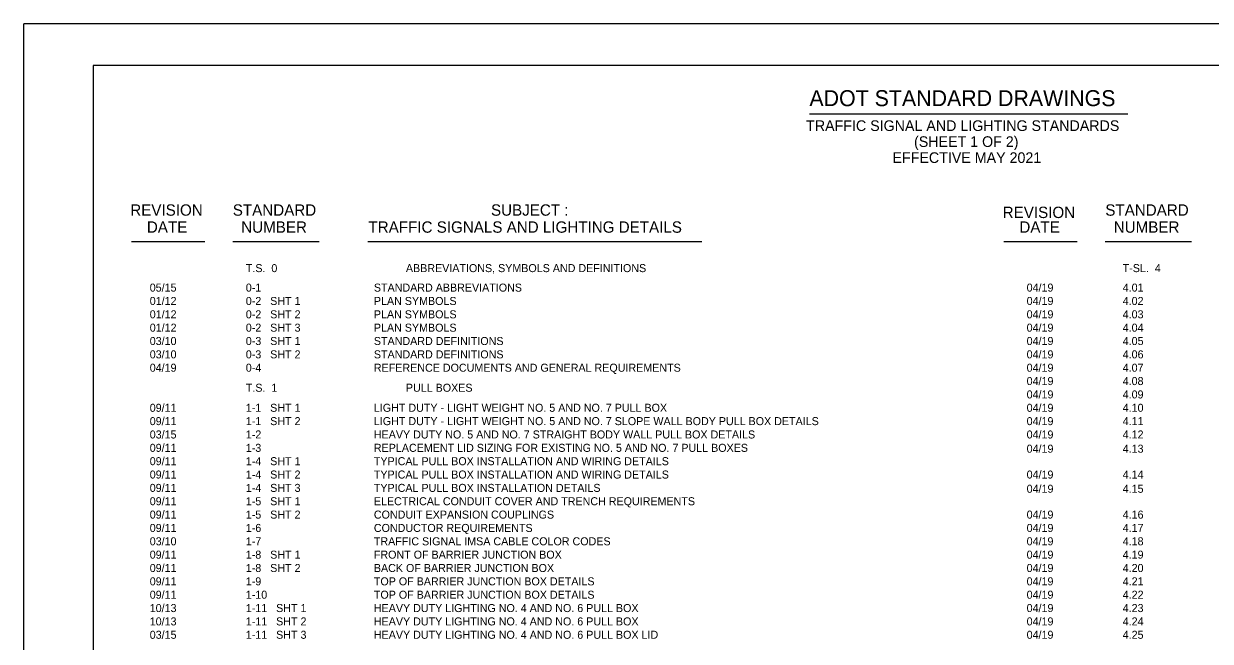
# Model space of a CAD drawing. Extents: x 0 to 2.83, y 0 to 1.83.
# Drawn here: x 0 to 1.779, y 0.908 to 1.833 of the extents above; entities that cross this region are included whole.
import ezdxf

# ---------------------------------------------------------------- set-up
doc = ezdxf.new("R2010")
doc.units = 0
for name, color, linetype in [('Default', 7, 'Continuous'), ('Draft_Plan_Labels', 7, 'Continuous'), ('Draft_Sheet', 7, 'Continuous')]:
    doc.layers.add(name, color=color, linetype=linetype)

msp = doc.modelspace()

# ---------------------------------------------------------------- linework, layer by layer
at = {"layer": 'Draft_Plan_Labels'}
for p, q in [((1.6552, 1.698), (1.1781, 1.698)), ((0.1617, 1.507), (0.2713, 1.507)), ((0.3134, 1.507), (0.4428, 1.507)), ((0.5159, 1.507), (1.0168, 1.507)), ((1.4694, 1.507), (1.5793, 1.507)), ((1.6214, 1.507), (1.7504, 1.507))]:
    msp.add_line(p, q, dxfattribs=at)
at = {"layer": 'Draft_Sheet'}
for p in [(0, 0), (2.8333, 1.8333)]:
    msp.add_line(p, (0, 1.8333), dxfattribs=at)
msp.add_lwpolyline([(2.7292, 1.7708), (0.1042, 1.7708), (0.1042, 0.0625), (2.7292, 0.0625)], close=True, dxfattribs=at)

# ---------------------------------------------------------------- texts
at = {"layer": 'Default'}
for s, p in [('04/19      ', (1.5035, 1.2921)), ('4.08        ', (1.6475, 1.2921)), ('04/19      ', (1.5035, 1.2721)), ('4.09        ', (1.6475, 1.2721)), ('09/11        ', (0.1889, 1.2521)), ('1-1   SHT 1        ', (0.3329, 1.2521)), ('LIGHT DUTY - LIGHT WEIGHT NO. 5 AND NO. 7 PULL BOX', (0.5249, 1.2521)), ('09/11        ', (0.1889, 1.2321)), ('1-1   SHT 2        ', (0.3329, 1.2321)), ('LIGHT DUTY - LIGHT WEIGHT NO. 5 AND NO. 7 SLOPE WALL BODY PULL BOX DETAILS', (0.5249, 1.2321))]:
    msp.add_text(s, height=0.012, dxfattribs=at).set_placement(p)
at = {"layer": 'Draft_Plan_Labels'}
for s, height, p in [('ADOT STANDARD DRAWINGS', 0.02394, (1.1778, 1.7099)), ('TRAFFIC SIGNAL AND LIGHTING STANDARDS', 0.01596, (1.1729, 1.6727)), ('(SHEET 1 OF 2)', 0.01596, (1.3347, 1.6488)), ('EFFECTIVE MAY 2021', 0.01596, (1.3024, 1.6248)), ('REVISION', 0.017, (0.1597, 1.5458)), ('STANDARD', 0.017, (0.3134, 1.5458)), ('SUBJECT :', 0.017, (0.7005, 1.5458)), ('REVISION', 0.017, (1.4676, 1.5423)), ('STANDARD', 0.017, (1.6214, 1.5458)), ('DATE', 0.017, (0.1846, 1.5203)), ('  NUMBER', 0.017, (0.3134, 1.5203)), (' TRAFFIC SIGNALS AND LIGHTING DETAILS', 0.017, (0.5105, 1.5203)), ('DATE', 0.017, (1.4926, 1.5203)), ('  NUMBER', 0.017, (1.6214, 1.5203)), ('T.S.  0               ', 0.012, (0.3329, 1.4613)), ('ABBREVIATIONS, SYMBOLS AND DEFINITIONS', 0.012, (0.5729, 1.4613)), ('T-SL.  4               ', 0.012, (1.6475, 1.4613)), ('05/15        ', 0.012, (0.1889, 1.4321)), ('0-1                ', 0.012, (0.3329, 1.4321)), ('STANDARD ABBREVIATIONS', 0.012, (0.5249, 1.4321)), ('04/19      ', 0.012, (1.5035, 1.4321)), ('4.01        ', 0.012, (1.6475, 1.4321)), ('01/12        ', 0.012, (0.1889, 1.4121)), ('0-2   SHT 1        ', 0.012, (0.3329, 1.4121)), ('PLAN SYMBOLS', 0.012, (0.5249, 1.4121)), ('04/19      ', 0.012, (1.5035, 1.4121)), ('4.02        ', 0.012, (1.6475, 1.4121)), ('01/12        ', 0.012, (0.1889, 1.3921)), ('0-2   SHT 2        ', 0.012, (0.3329, 1.3921)), ('PLAN SYMBOLS', 0.012, (0.5249, 1.3921)), ('04/19      ', 0.012, (1.5035, 1.3921)), ('4.03        ', 0.012, (1.6475, 1.3921)), ('01/12        ', 0.012, (0.1889, 1.3721)), ('0-2   SHT 3        ', 0.012, (0.3329, 1.3721)), ('PLAN SYMBOLS', 0.012, (0.5249, 1.3721)), ('04/19      ', 0.012, (1.5035, 1.3721)), ('4.04        ', 0.012, (1.6475, 1.3721)), ('03/10        ', 0.012, (0.1889, 1.3521)), ('0-3   SHT 1        ', 0.012, (0.3329, 1.3521)), ('STANDARD DEFINITIONS', 0.012, (0.5249, 1.3521)), ('04/19      ', 0.012, (1.5035, 1.3521)), ('4.05        ', 0.012, (1.6475, 1.3521)), ('03/10        ', 0.012, (0.1889, 1.3321)), ('0-3   SHT 2        ', 0.012, (0.3329, 1.3321)), ('STANDARD DEFINITIONS', 0.012, (0.5249, 1.3321)), ('04/19      ', 0.012, (1.5035, 1.3321)), ('4.06        ', 0.012, (1.6475, 1.3321)), ('04/19        ', 0.012, (0.1889, 1.3121)), ('0-4                ', 0.012, (0.3329, 1.3121)), ('REFERENCE DOCUMENTS AND GENERAL REQUIREMENTS', 0.012, (0.5249, 1.3121)), ('04/19      ', 0.012, (1.5035, 1.3121)), ('4.07        ', 0.012, (1.6475, 1.3121)), ('T.S.  1               ', 0.012, (0.3329, 1.2821)), ('PULL BOXES', 0.012, (0.5729, 1.2821)), ('04/19      ', 0.012, (1.5035, 1.2521)), ('4.10        ', 0.012, (1.6475, 1.2521)), ('04/19      ', 0.012, (1.5035, 1.2321)), ('4.11        ', 0.012, (1.6475, 1.2321)), ('03/15        ', 0.012, (0.1889, 1.2121)), ('1-2                ', 0.012, (0.3329, 1.2121)), ('HEAVY DUTY NO. 5 AND NO. 7 STRAIGHT BODY WALL PULL BOX DETAILS', 0.012, (0.5249, 1.2121)), ('04/19      ', 0.012, (1.5035, 1.2121)), ('4.12        ', 0.012, (1.6475, 1.2121)), ('09/11        ', 0.012, (0.1889, 1.1921)), ('1-3                ', 0.012, (0.3329, 1.1921)), ('REPLACEMENT LID SIZING FOR EXISTING NO. 5 AND NO. 7 PULL BOXES', 0.012, (0.5249, 1.1921)), ('04/19      ', 0.012, (1.5035, 1.1908)), ('4.13        ', 0.012, (1.6475, 1.1908)), ('09/11        ', 0.012, (0.1889, 1.1721)), ('1-4   SHT 1        ', 0.012, (0.3329, 1.1721)), ('TYPICAL PULL BOX INSTALLATION AND WIRING DETAILS', 0.012, (0.5249, 1.1721)), ('09/11        ', 0.012, (0.1889, 1.1521)), ('1-4   SHT 2        ', 0.012, (0.3329, 1.1521)), ('TYPICAL PULL BOX INSTALLATION AND WIRING DETAILS', 0.012, (0.5249, 1.1521)), ('04/19      ', 0.012, (1.5035, 1.1521)), ('4.14        ', 0.012, (1.6475, 1.1521)), ('09/11        ', 0.012, (0.1889, 1.1321)), ('1-4   SHT 3        ', 0.012, (0.3329, 1.1321)), ('TYPICAL PULL BOX INSTALLATION DETAILS', 0.012, (0.5249, 1.1321)), ('04/19      ', 0.012, (1.5035, 1.1308)), ('4.15        ', 0.012, (1.6475, 1.1308)), ('09/11        ', 0.012, (0.1889, 1.1121)), ('1-5   SHT 1        ', 0.012, (0.3329, 1.1121)), ('ELECTRICAL CONDUIT COVER AND TRENCH REQUIREMENTS', 0.012, (0.5249, 1.1121)), ('09/11        ', 0.012, (0.1889, 1.0921)), ('1-5   SHT 2        ', 0.012, (0.3329, 1.0921)), ('CONDUIT EXPANSION COUPLINGS', 0.012, (0.5249, 1.0921)), ('04/19      ', 0.012, (1.5035, 1.0921)), ('4.16        ', 0.012, (1.6475, 1.0921)), ('09/11        ', 0.012, (0.1889, 1.0721)), ('1-6                ', 0.012, (0.3329, 1.0721)), ('CONDUCTOR REQUIREMENTS', 0.012, (0.5249, 1.0721)), ('04/19      ', 0.012, (1.5035, 1.0721)), ('4.17        ', 0.012, (1.6475, 1.0721)), ('03/10        ', 0.012, (0.1889, 1.0521)), ('1-7                ', 0.012, (0.3329, 1.0521)), ('TRAFFIC SIGNAL IMSA CABLE COLOR CODES', 0.012, (0.5249, 1.0521)), ('04/19      ', 0.012, (1.5035, 1.0521)), ('4.18        ', 0.012, (1.6475, 1.0521)), ('09/11        ', 0.012, (0.1889, 1.0321)), ('1-8   SHT 1        ', 0.012, (0.3329, 1.0321)), ('FRONT OF BARRIER JUNCTION BOX', 0.012, (0.5249, 1.0321)), ('04/19      ', 0.012, (1.5035, 1.0321)), ('4.19        ', 0.012, (1.6475, 1.0321)), ('09/11        ', 0.012, (0.1889, 1.0121)), ('1-8   SHT 2        ', 0.012, (0.3329, 1.0121)), ('BACK OF BARRIER JUNCTION BOX', 0.012, (0.5249, 1.0121)), ('04/19      ', 0.012, (1.5035, 1.0121)), ('4.20        ', 0.012, (1.6475, 1.0121)), ('09/11        ', 0.012, (0.1889, 0.9921)), ('1-9                ', 0.012, (0.3329, 0.9921)), ('TOP OF BARRIER JUNCTION BOX DETAILS', 0.012, (0.5249, 0.9921)), ('04/19      ', 0.012, (1.5035, 0.9921)), ('4.21        ', 0.012, (1.6475, 0.9921)), ('09/11        ', 0.012, (0.1889, 0.9721)), ('1-10               ', 0.012, (0.3329, 0.9721)), ('TOP OF BARRIER JUNCTION BOX DETAILS', 0.012, (0.5249, 0.9721)), ('04/19      ', 0.012, (1.5035, 0.9721)), ('4.22        ', 0.012, (1.6475, 0.9721)), ('10/13        ', 0.012, (0.1889, 0.9521)), ('1-11   SHT 1       ', 0.012, (0.3329, 0.9521)), ('HEAVY DUTY LIGHTING NO. 4 AND NO. 6 PULL BOX', 0.012, (0.5249, 0.9521)), ('04/19      ', 0.012, (1.5035, 0.9521)), ('4.23        ', 0.012, (1.6475, 0.9521)), ('10/13        ', 0.012, (0.1889, 0.9321)), ('1-11   SHT 2       ', 0.012, (0.3329, 0.9321)), ('HEAVY DUTY LIGHTING NO. 4 AND NO. 6 PULL BOX', 0.012, (0.5249, 0.9321)), ('04/19      ', 0.012, (1.5035, 0.9321)), ('4.24        ', 0.012, (1.6475, 0.9321)), ('03/15        ', 0.012, (0.1889, 0.9121)), ('1-11   SHT 3       ', 0.012, (0.3329, 0.9121)), ('HEAVY DUTY LIGHTING NO. 4 AND NO. 6 PULL BOX LID', 0.012, (0.5249, 0.9121)), ('04/19      ', 0.012, (1.5035, 0.9121)), ('4.25        ', 0.012, (1.6475, 0.9121))]:
    msp.add_text(s, height=height, dxfattribs=at).set_placement(p)

doc.saveas('drawing.dxf')
